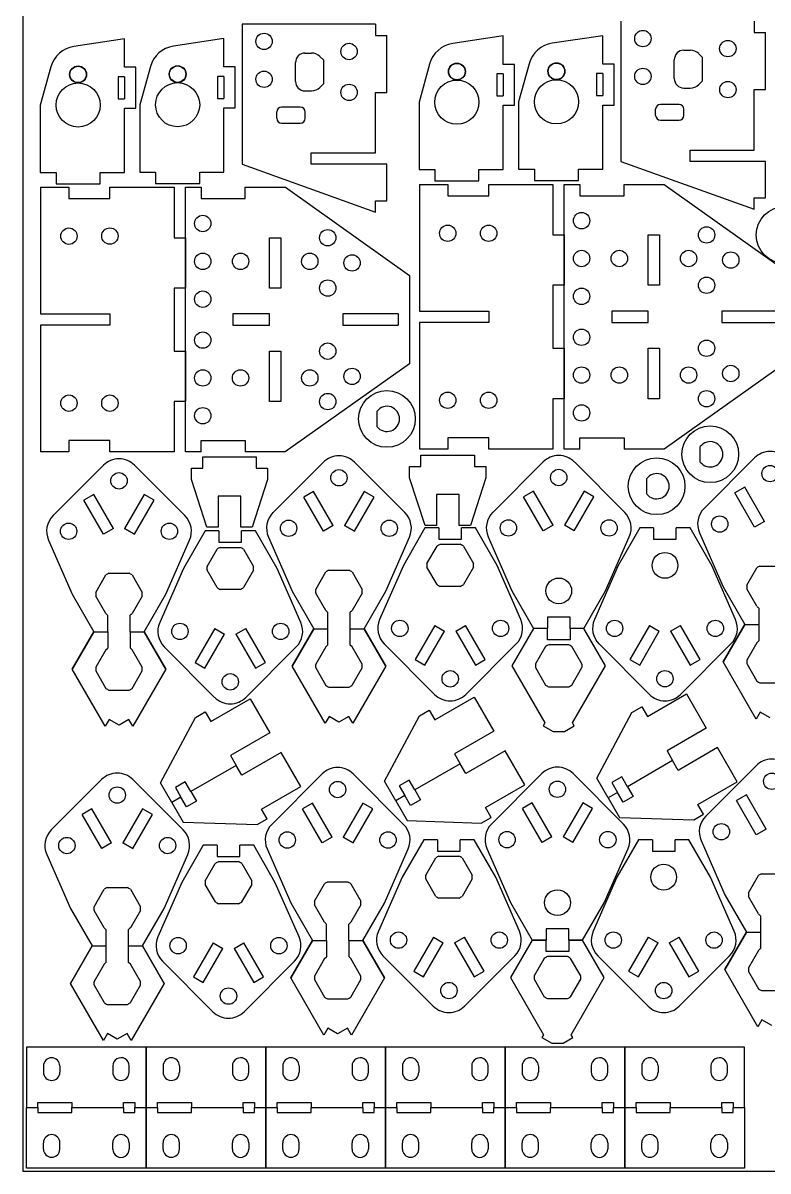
# Model space of a CAD drawing. Extents: x 0 to 9291, y 0 to 595.
# Drawn here: x 0 to 236.7, y 0 to 364.3 of the extents above; entities that cross this region are included whole.
import ezdxf

# ---------------------------------------------------------------- set-up
doc = ezdxf.new("R2010")
doc.units = 0
doc.layers.add('FINAL', color=8, linetype='CONTINUOUS')

msp = doc.modelspace()

# ---------------------------------------------------------------- linework, layer by layer
at = {"layer": 'FINAL', "linetype": 'CONTINUOUS'}
for p, q in [((189.88, 364.9), (189.88, 320.4)), ((232.28, 364.9), (232.28, 361.3)), ((69.58, 363.99), (69.58, 319.49)), ((111.98, 363.99), (69.58, 363.99)), ((111.98, 363.99), (111.98, 360.39)), ((232.28, 361.3), (235.88, 361.3)), ((235.88, 343.2), (235.88, 361.3)), ((32.22, 359.3), (16.19, 356.9)), ((32.22, 350.3), (32.22, 359.3)), ((63.84, 359.39), (47.8, 356.99)), ((63.84, 350.39), (63.84, 359.39)), ((111.98, 360.39), (115.58, 360.39)), ((115.58, 342.3), (115.58, 360.39)), ((152.53, 360.21), (136.5, 357.8)), ((152.53, 351.21), (152.53, 360.21)), ((184.14, 360.3), (168.11, 357.89)), ((184.14, 351.29), (184.14, 360.3)), ((89.58, 354.79), (91.62, 354.79)), ((95.58, 352.49), (94.32, 353.7)), ((209.88, 355.69), (211.93, 355.69)), ((215.88, 353.39), (214.63, 354.6)), ((8.85, 350.39), (5.52, 338.3)), ((35.82, 350.3), (32.22, 350.3)), ((35.82, 337.3), (35.82, 350.3)), ((40.47, 350.48), (37.14, 338.39)), ((67.43, 350.39), (63.84, 350.39)), ((67.43, 337.39), (67.43, 350.39)), ((86.58, 345.79), (86.58, 351.79)), ((86.58, 351.79), (86.58, 351.79)), ((95.58, 345.1), (95.58, 352.49)), ((129.16, 351.3), (125.83, 339.21)), ((156.12, 351.21), (152.53, 351.21)), ((156.12, 338.21), (156.12, 351.21)), ((160.77, 351.38), (157.44, 339.3)), ((187.74, 351.29), (184.14, 351.29)), ((187.74, 338.3), (187.74, 351.29)), ((206.88, 346.7), (206.88, 352.69)), ((206.88, 352.69), (206.88, 352.69)), ((215.88, 346), (215.88, 353.39)), ((30.22, 347.3), (30.22, 340.3)), ((32.22, 347.3), (30.22, 347.3)), ((32.22, 347.3), (32.22, 340.3)), ((63.84, 347.39), (61.84, 347.39)), ((61.84, 347.39), (61.84, 340.39)), ((63.84, 347.39), (63.84, 340.39)), ((150.53, 348.21), (150.53, 341.21)), ((152.53, 348.21), (150.53, 348.21)), ((152.53, 348.21), (152.53, 341.21)), ((184.14, 348.3), (182.14, 348.3)), ((182.14, 348.3), (182.14, 341.3)), ((184.14, 348.3), (184.14, 341.3)), ((89.58, 342.79), (91.62, 342.79)), ((95.58, 345.1), (94.34, 343.89)), ((209.88, 343.7), (211.93, 343.69)), ((215.88, 346), (214.64, 344.8)), ((232.28, 323.99), (232.28, 343.2)), ((232.28, 343.2), (235.88, 343.2)), ((30.22, 340.3), (32.22, 340.3)), ((61.84, 340.39), (63.84, 340.39)), ((111.98, 323.09), (111.98, 342.3)), ((111.98, 342.3), (115.58, 342.3)), ((125.83, 339.21), (125.83, 317.81)), ((150.53, 341.21), (152.53, 341.21)), ((157.44, 339.3), (157.44, 317.9)), ((182.14, 341.3), (184.14, 341.3)), ((5.52, 338.3), (5.52, 316.9)), ((32.22, 337.3), (35.82, 337.3)), ((32.22, 316.9), (32.22, 337.3)), ((37.14, 338.39), (37.14, 316.99)), ((63.84, 316.99), (63.84, 337.39)), ((63.84, 337.39), (67.43, 337.39)), ((80.65, 334.08), (80.65, 336.09)), ((88.1, 337.59), (82.15, 337.59)), ((89.6, 334.08), (89.6, 336.09)), ((152.53, 338.21), (156.12, 338.21)), ((152.53, 317.81), (152.53, 338.21)), ((184.14, 317.9), (184.14, 338.3)), ((184.14, 338.3), (187.74, 338.3)), ((200.95, 334.98), (200.95, 337)), ((208.4, 338.5), (202.45, 338.5)), ((209.9, 334.98), (209.9, 337)), ((82.15, 332.58), (88.1, 332.58)), ((202.45, 333.48), (208.4, 333.48)), ((91.58, 323.09), (111.98, 323.09)), ((91.58, 319.49), (91.58, 323.09)), ((211.88, 323.99), (232.28, 323.99)), ((211.88, 320.4), (211.88, 323.99)), ((37.14, 316.99), (42.13, 316.99)), ((42.13, 316.99), (42.13, 313.39)), ((56.13, 313.39), (56.13, 316.99)), ((56.13, 316.99), (63.84, 316.99)), ((69.58, 319.49), (111.98, 304.29)), ((115.58, 319.49), (91.58, 319.49)), ((115.58, 307.89), (115.58, 319.49)), ((125.83, 317.81), (130.83, 317.81)), ((130.83, 317.81), (130.83, 314.21)), ((144.83, 314.21), (144.83, 317.81)), ((144.83, 317.81), (152.53, 317.81)), ((157.44, 317.9), (162.44, 317.9)), ((162.44, 317.9), (162.44, 314.3)), ((176.44, 314.3), (176.44, 317.9)), ((176.44, 317.9), (184.14, 317.9)), ((189.88, 320.4), (232.28, 305.2)), ((235.88, 320.4), (211.88, 320.4)), ((235.88, 308.8), (235.88, 320.4)), ((5.52, 316.9), (10.52, 316.9)), ((10.52, 316.9), (10.52, 313.3)), ((24.52, 313.3), (24.52, 316.9)), ((24.52, 316.9), (32.22, 316.9)), ((42.13, 313.39), (56.13, 313.39)), ((130.83, 314.21), (144.83, 314.21)), ((162.44, 314.3), (176.44, 314.3)), ((5.61, 312.2), (5.61, 272)), ((5.61, 312.2), (14.61, 312.2)), ((10.52, 313.3), (24.52, 313.3)), ((14.61, 312.2), (14.61, 308.6)), ((27.61, 312.2), (48.01, 312.2)), ((27.61, 308.6), (27.61, 312.2)), ((48.01, 312.2), (48.01, 296.19)), ((51.61, 228.2), (51.61, 312.2)), ((51.61, 312.2), (56.61, 312.2)), ((56.61, 312.2), (56.61, 308.6)), ((70.61, 312.2), (83.35, 312.2)), ((70.61, 308.6), (70.61, 312.2)), ((83.35, 312.2), (122.81, 284.2)), ((125.92, 313.1), (125.92, 272.9)), ((125.92, 313.1), (134.92, 313.1)), ((134.92, 313.1), (134.92, 309.5)), ((147.92, 313.1), (168.32, 313.1)), ((147.92, 309.5), (147.92, 313.1)), ((168.32, 313.1), (168.32, 297.09)), ((171.92, 229.1), (171.92, 313.1)), ((171.92, 313.1), (176.92, 313.1)), ((176.92, 313.1), (176.92, 309.5)), ((190.92, 313.1), (203.66, 313.1)), ((190.92, 309.5), (190.92, 313.1)), ((203.66, 313.1), (243.12, 285.1)), ((14.61, 308.6), (27.61, 308.6)), ((56.61, 308.6), (70.61, 308.6)), ((111.98, 304.29), (111.98, 307.89)), ((111.98, 307.89), (115.58, 307.89)), ((134.92, 309.5), (147.92, 309.5)), ((176.92, 309.5), (190.92, 309.5)), ((232.28, 305.2), (232.28, 308.8)), ((232.28, 308.8), (235.88, 308.8)), ((48.01, 296.19), (51.61, 296.19)), ((51.61, 296.19), (51.61, 280.2)), ((78.31, 280.2), (78.31, 296.19)), ((78.31, 296.19), (81.91, 296.19)), ((81.91, 296.19), (81.91, 280.2)), ((168.32, 297.09), (171.92, 297.09)), ((171.92, 297.09), (171.92, 281.1)), ((198.62, 281.1), (198.62, 297.09)), ((198.62, 297.09), (202.21, 297.09)), ((202.21, 297.09), (202.21, 281.1)), ((122.81, 284.2), (122.81, 256.2)), ((168.32, 281.1), (168.32, 271.1)), ((171.92, 281.1), (168.32, 281.1)), ((202.21, 281.1), (198.62, 281.1)), ((48.01, 280.2), (48.01, 270.2)), ((51.61, 280.2), (48.01, 280.2)), ((81.91, 280.2), (78.31, 280.2)), ((5.61, 272), (27.61, 272)), ((27.61, 272), (27.61, 268.4)), ((48.01, 270.2), (48.01, 260.19)), ((78.31, 272), (66.71, 272)), ((66.71, 272), (66.71, 268.4)), ((78.31, 268.4), (78.31, 272)), ((119.21, 272), (101.62, 272)), ((101.62, 272), (101.62, 268.4)), ((119.21, 272), (119.21, 268.4)), ((125.92, 272.9), (147.92, 272.9)), ((147.92, 272.9), (147.92, 269.3)), ((168.32, 271.1), (168.32, 261.1)), ((198.62, 272.9), (187.02, 272.9)), ((187.02, 272.9), (187.02, 269.3)), ((198.62, 269.3), (198.62, 272.9)), ((239.52, 272.9), (221.92, 272.9)), ((221.92, 272.9), (221.92, 269.3)), ((27.61, 268.4), (5.61, 268.4)), ((5.61, 268.4), (5.61, 228.2)), ((66.71, 268.4), (78.31, 268.4)), ((101.62, 268.4), (119.21, 268.4)), ((147.92, 269.3), (125.92, 269.3)), ((125.92, 269.3), (125.92, 229.1)), ((187.02, 269.3), (198.62, 269.3)), ((221.92, 269.3), (239.52, 269.3)), ((48.01, 260.19), (51.61, 260.19)), ((51.61, 260.19), (51.61, 244.2)), ((78.31, 260.19), (81.91, 260.19)), ((78.31, 244.2), (78.31, 260.19)), ((81.91, 260.19), (81.91, 244.2)), ((168.32, 261.1), (171.92, 261.1)), ((171.92, 261.1), (171.92, 245.1)), ((198.62, 261.1), (202.21, 261.1)), ((198.62, 245.1), (198.62, 261.1)), ((202.21, 261.1), (202.21, 245.1)), ((122.81, 256.2), (83.31, 228.2)), ((243.12, 257.1), (203.62, 229.1)), ((48.01, 244.2), (48.01, 228.2)), ((51.61, 244.2), (48.01, 244.2)), ((81.91, 244.2), (78.31, 244.2)), ((168.32, 245.1), (168.32, 229.1)), ((171.92, 245.1), (168.32, 245.1)), ((202.21, 245.1), (198.62, 245.1)), ((112.46, 236.22), (112.46, 241.15)), ((27.61, 231.8), (14.61, 231.8)), ((14.61, 231.8), (14.61, 228.2)), ((27.61, 228.2), (27.61, 231.8)), ((56.61, 231.8), (70.61, 231.8)), ((56.61, 228.2), (56.61, 231.8)), ((70.61, 231.8), (70.61, 228.2)), ((147.92, 232.7), (134.92, 232.7)), ((134.92, 232.7), (134.92, 229.1)), ((147.92, 229.1), (147.92, 232.7)), ((176.92, 232.7), (190.92, 232.7)), ((176.92, 229.1), (176.92, 232.7)), ((190.92, 232.7), (190.92, 229.1)), ((215.14, 225), (215.14, 229.94)), ((14.61, 228.2), (5.61, 228.2)), ((48.01, 228.2), (27.61, 228.2)), ((56.61, 228.2), (51.61, 228.2)), ((57.1, 226.68), (74.1, 226.68)), ((57.1, 223.08), (57.1, 226.68)), ((83.31, 228.2), (70.61, 228.2)), ((74.1, 226.68), (74.1, 223.08)), ((134.92, 229.1), (125.92, 229.1)), ((126.42, 227.2), (143.41, 227.2)), ((126.42, 223.6), (126.42, 227.2)), ((143.41, 227.2), (143.41, 223.6)), ((168.32, 229.1), (147.92, 229.1)), ((176.92, 229.1), (171.92, 229.1)), ((203.62, 229.1), (190.92, 229.1)), ((232.33, 226.29), (216.34, 210.28)), ((25.56, 223.99), (9.56, 207.99)), ((51.46, 207.99), (35.46, 223.99)), ((53.51, 221.68), (53.51, 223.08)), ((53.51, 223.08), (57.1, 223.08)), ((74.1, 223.08), (77.69, 223.08)), ((77.69, 223.08), (77.69, 219.48)), ((95.41, 224.95), (79.42, 208.95)), ((121.31, 208.95), (105.32, 224.95)), ((122.82, 222.2), (122.82, 223.6)), ((122.82, 223.6), (126.42, 223.6)), ((143.41, 223.6), (147.01, 223.6)), ((147.01, 223.6), (147.01, 220)), ((165.22, 225.05), (149.22, 209.04)), ((191.12, 209.04), (175.13, 225.05)), ((53.51, 219.48), (53.51, 221.68)), ((58.4, 204.31), (53.51, 219.48)), ((77.69, 219.48), (72.8, 204.31)), ((122.82, 220), (122.82, 222.2)), ((127.71, 204.84), (122.82, 220)), ((147.01, 220), (142.11, 204.84)), ((198.12, 214.86), (198.12, 219.79)), ((92.33, 215.66), (89.21, 213.86)), ((98.58, 204.85), (92.33, 215.66)), ((108.4, 215.66), (102.16, 204.85)), ((111.52, 213.86), (108.4, 215.66)), ((162.14, 215.75), (159.02, 213.95)), ((168.38, 204.94), (162.14, 215.75)), ((178.21, 215.76), (171.96, 204.94)), ((181.32, 213.96), (178.21, 215.76)), ((229.25, 216.99), (226.13, 215.19)), ((232.38, 204.38), (226.13, 215.19)), ((235.5, 206.18), (229.25, 216.99)), ((22.48, 214.7), (19.36, 212.9)), ((25.6, 202.09), (19.36, 212.9)), ((28.72, 203.89), (22.48, 214.7)), ((38.54, 214.7), (32.3, 203.89)), ((35.42, 202.09), (41.66, 212.9)), ((41.66, 212.9), (38.54, 214.7)), ((62, 214.18), (62, 204.31)), ((69.2, 214.18), (62, 214.18)), ((69.2, 204.31), (69.2, 214.18)), ((95.46, 203.05), (89.21, 213.86)), ((105.27, 203.05), (111.52, 213.86)), ((131.31, 214.7), (131.31, 204.84)), ((138.51, 214.7), (131.31, 214.7)), ((138.51, 204.84), (138.51, 214.7)), ((165.27, 203.14), (159.02, 213.95)), ((175.08, 203.14), (181.32, 213.96)), ((62, 204.31), (58.4, 204.31)), ((72.8, 204.31), (69.2, 204.31)), ((98.58, 204.85), (95.46, 203.05)), ((105.27, 203.05), (102.16, 204.85)), ((102.16, 204.85), (105.27, 203.05)), ((127.69, 204.09), (120.84, 192.22)), ((132.11, 204.09), (127.69, 204.09)), ((131.31, 204.84), (127.71, 204.84)), ((132.11, 204.09), (132.11, 200.49)), ((142.11, 204.84), (138.51, 204.84)), ((143.71, 204.09), (139.31, 204.09)), ((139.31, 200.49), (139.31, 204.09)), ((150.57, 192.2), (143.71, 204.09)), ((168.38, 204.94), (165.27, 203.14)), ((175.08, 203.14), (171.96, 204.94)), ((195.9, 204.09), (189.05, 192.22)), ((200.32, 204.09), (195.9, 204.09)), ((200.32, 204.09), (200.32, 200.49)), ((207.52, 200.49), (207.52, 204.09)), ((211.92, 204.09), (207.52, 204.09)), ((218.78, 192.2), (211.92, 204.09)), ((235.5, 206.18), (232.38, 204.38)), ((28.72, 203.89), (25.6, 202.09)), ((35.42, 202.09), (32.3, 203.89)), ((32.3, 203.89), (35.42, 202.09)), ((57.84, 203.13), (50.98, 191.26)), ((62.26, 203.13), (57.84, 203.13)), ((62.26, 203.13), (62.26, 199.53)), ((69.45, 199.53), (69.45, 203.13)), ((73.86, 203.13), (69.45, 203.13)), ((80.71, 191.24), (73.86, 203.13)), ((77.96, 201.18), (85.5, 184.02)), ((115.23, 184), (122.77, 201.18)), ((132.11, 200.49), (139.31, 200.49)), ((147.77, 201.28), (155.31, 184.11)), ((185.04, 184.1), (192.58, 201.28)), ((200.32, 200.49), (207.52, 200.49)), ((214.88, 202.52), (222.42, 185.35)), ((8.1, 200.23), (15.64, 183.06)), ((45.37, 183.04), (52.92, 200.23)), ((58.47, 191.83), (61.66, 197.35)), ((62.26, 199.53), (69.45, 199.53)), ((62.67, 197.93), (69.03, 197.93)), ((70.04, 197.35), (73.22, 191.83)), ((128.32, 192.79), (131.52, 198.31)), ((132.52, 198.89), (138.88, 198.89)), ((139.9, 198.3), (143.08, 192.79)), ((27.3, 189.72), (33.72, 189.72)), ((50.98, 191.26), (43.44, 174.07)), ((61.67, 185.14), (58.47, 190.69)), ((73.23, 190.69), (70.03, 185.14)), ((88.25, 174.07), (80.71, 191.24)), ((92.99, 184.57), (96.19, 190.11)), ((97.16, 190.67), (103.57, 190.67)), ((104.54, 190.12), (107.74, 184.57)), ((120.84, 192.22), (113.29, 175.03)), ((131.53, 186.1), (128.32, 191.65)), ((143.08, 191.64), (139.88, 186.1)), ((158.11, 175.03), (150.57, 192.2)), ((189.05, 192.22), (181.5, 175.03)), ((226.32, 175.03), (218.78, 192.2)), ((229.91, 185.91), (233.11, 191.45)), ((234.08, 192.01), (240.49, 192.01)), ((23.13, 183.61), (26.33, 189.16)), ((34.68, 189.16), (37.89, 183.61)), ((15.64, 183.06), (22.5, 171.17)), ((26.31, 176.95), (23.13, 182.47)), ((37.89, 182.47), (34.69, 176.94)), ((38.52, 171.17), (45.37, 183.04)), ((69.06, 184.58), (62.64, 184.58)), ((85.5, 184.02), (92.35, 172.12)), ((96.17, 177.91), (92.99, 183.43)), ((107.74, 183.43), (104.55, 177.9)), ((108.37, 172.12), (115.23, 184)), ((138.91, 185.54), (132.49, 185.54)), ((155.31, 184.11), (162.16, 172.22)), ((178.18, 172.22), (185.04, 184.1)), ((222.42, 185.35), (229.27, 173.46)), ((233.09, 179.25), (229.91, 184.76)), ((233.68, 178.66), (233.68, 173.46)), ((26.9, 176.37), (26.9, 171.17)), ((34.1, 171.17), (34.1, 176.37)), ((96.76, 177.32), (96.76, 172.12)), ((103.95, 172.12), (103.95, 177.32)), ((173.76, 175.82), (166.57, 175.82)), ((166.57, 175.82), (166.57, 172.23)), ((173.76, 172.22), (173.76, 175.82)), ((60.94, 172.21), (54.7, 161.4)), ((60.94, 172.21), (64.06, 170.41)), ((67.64, 170.41), (70.75, 172.21)), ((77, 161.4), (70.75, 172.21)), ((92.35, 172.12), (85.5, 160.25)), ((85.5, 160.25), (92.35, 172.12)), ((92.35, 172.12), (96.77, 172.12)), ((92.35, 172.12), (96.76, 172.12)), ((96.77, 172.12), (96.77, 166.92)), ((103.95, 172.12), (108.37, 172.12)), ((103.97, 172.12), (108.37, 172.12)), ((103.97, 166.92), (103.97, 172.12)), ((115.23, 160.23), (108.37, 172.12)), ((108.37, 172.12), (115.23, 160.23)), ((130.79, 173.17), (124.55, 162.36)), ((127.67, 160.56), (133.91, 171.37)), ((130.79, 173.17), (133.91, 171.37)), ((137.49, 171.37), (140.61, 173.17)), ((137.49, 171.37), (143.73, 160.56)), ((146.85, 162.36), (140.61, 173.17)), ((162.16, 172.22), (155.31, 160.35)), ((162.16, 172.22), (155.31, 160.35)), ((162.16, 172.22), (166.57, 172.23)), ((166.58, 172.22), (162.16, 172.22)), ((166.58, 168.62), (166.58, 172.22)), ((173.76, 172.23), (178.18, 172.22)), ((178.18, 172.22), (173.78, 172.22)), ((173.78, 172.22), (173.78, 168.62)), ((185.04, 160.33), (178.18, 172.22)), ((185.03, 160.34), (178.18, 172.22)), ((199, 173.17), (192.76, 162.36)), ((195.88, 160.56), (202.12, 171.37)), ((199, 173.17), (202.12, 171.37)), ((205.7, 171.37), (208.82, 173.17)), ((205.7, 171.37), (211.94, 160.56)), ((215.06, 162.36), (208.82, 173.17)), ((222.42, 161.59), (229.27, 173.46)), ((229.27, 173.46), (222.42, 161.59)), ((229.27, 173.46), (233.68, 173.46)), ((229.27, 173.46), (233.69, 173.46)), ((233.69, 173.46), (233.69, 168.26)), ((22.5, 171.17), (15.64, 159.29)), ((15.64, 159.29), (22.5, 171.17)), ((22.5, 171.17), (26.92, 171.17)), ((22.5, 171.17), (26.9, 171.17)), ((26.92, 171.17), (26.92, 165.97)), ((34.1, 171.17), (38.52, 171.17)), ((34.11, 165.97), (34.11, 171.17)), ((34.11, 171.17), (38.52, 171.17)), ((45.37, 159.27), (38.52, 171.17)), ((38.52, 171.17), (45.37, 159.27)), ((57.81, 159.6), (64.06, 170.41)), ((67.64, 170.41), (73.88, 159.6)), ((173.78, 168.62), (166.58, 168.62)), ((233.09, 167.68), (229.91, 162.16)), ((233.09, 167.68), (233.69, 168.26)), ((26.32, 165.38), (23.13, 159.86)), ((26.32, 165.38), (26.92, 165.97)), ((34.7, 165.38), (34.11, 165.97)), ((37.88, 159.87), (34.7, 165.38)), ((44.9, 166.31), (60.89, 150.31)), ((70.8, 150.31), (86.8, 166.31)), ((96.17, 166.34), (92.98, 160.82)), ((96.17, 166.34), (96.77, 166.92)), ((104.55, 166.34), (103.97, 166.92)), ((107.74, 160.82), (104.55, 166.34)), ((114.75, 167.27), (130.75, 151.26)), ((140.65, 151.26), (156.65, 167.27)), ((165.98, 166.44), (162.79, 160.92)), ((173.35, 167.02), (166.99, 167.02)), ((177.55, 160.92), (174.36, 166.44)), ((182.96, 167.27), (198.96, 151.27)), ((208.86, 151.27), (224.86, 167.27)), ((54.7, 161.4), (57.81, 159.6)), ((73.88, 159.6), (77, 161.4)), ((124.55, 162.36), (127.67, 160.56)), ((143.73, 160.56), (146.85, 162.36)), ((155.31, 160.35), (165.78, 142.21)), ((174.56, 142.2), (185.03, 160.34)), ((192.76, 162.36), (195.88, 160.56)), ((211.94, 160.56), (215.06, 162.36)), ((232.9, 143.44), (222.42, 161.59)), ((229.9, 161.02), (233.11, 155.47)), ((26.12, 141.15), (15.64, 159.29)), ((23.13, 158.72), (26.33, 153.17)), ((34.69, 153.18), (37.89, 158.72)), ((45.37, 159.27), (34.9, 141.14)), ((95.97, 142.11), (85.5, 160.25)), ((92.98, 159.68), (96.19, 154.13)), ((104.54, 154.14), (107.74, 159.68)), ((115.23, 160.23), (104.75, 142.1)), ((162.79, 159.78), (166, 154.23)), ((174.35, 154.23), (177.55, 159.77)), ((97.15, 153.57), (103.57, 153.57)), ((166.96, 153.67), (173.38, 153.67)), ((234.07, 154.91), (240.49, 154.91)), ((27.3, 152.62), (33.72, 152.62)), ((59.67, 142.68), (72.14, 149.88)), ((59.67, 142.68), (72.14, 149.88)), ((72.14, 149.88), (78.38, 139.06)), ((72.14, 149.88), (78.38, 139.06)), ((130.81, 143.17), (143.28, 150.37)), ((143.28, 150.37), (149.52, 139.56)), ((198.32, 144.2), (210.79, 151.4)), ((210.79, 151.4), (217.03, 140.59)), ((54.77, 143.96), (57.89, 145.76)), ((57.89, 145.76), (59.67, 142.68)), ((57.89, 145.76), (59.67, 142.68)), ((57.89, 145.76), (57.89, 145.76)), ((125.91, 144.45), (129.03, 146.25)), ((129.03, 146.25), (130.81, 143.17)), ((129.03, 146.25), (130.81, 143.17)), ((129.03, 146.25), (129.03, 146.25)), ((193.42, 145.49), (196.54, 147.29)), ((196.54, 147.29), (198.32, 144.2)), ((196.54, 147.29), (198.32, 144.2)), ((196.54, 147.29), (196.54, 147.29)), ((27.39, 143.34), (26.12, 141.15)), ((30.51, 141.55), (27.39, 143.34)), ((33.63, 143.34), (30.51, 141.55)), ((34.9, 141.14), (33.63, 143.34)), ((43.67, 123.19), (54.77, 143.96)), ((97.24, 144.3), (95.97, 142.11)), ((100.36, 142.5), (97.24, 144.3)), ((103.48, 144.3), (100.36, 142.5)), ((104.75, 142.1), (103.48, 144.3)), ((114.81, 123.68), (125.91, 144.45)), ((165.78, 142.21), (165.25, 141.28)), ((175.09, 141.28), (174.56, 142.2)), ((182.31, 124.72), (193.42, 145.49)), ((234.16, 145.64), (232.9, 143.44)), ((237.28, 143.84), (234.16, 145.64)), ((78.38, 139.06), (65.91, 131.87)), ((149.52, 139.56), (137.05, 132.36)), ((165.25, 141.28), (168.37, 139.48)), ((168.37, 139.48), (171.97, 139.48)), ((171.97, 139.48), (175.09, 141.28)), ((217.03, 140.59), (204.56, 133.39)), ((65.91, 131.87), (67.71, 128.75)), ((81.97, 132.84), (69.5, 125.64)), ((88.21, 122.03), (81.97, 132.84)), ((88.21, 122.03), (81.97, 132.84)), ((137.05, 132.36), (138.85, 129.25)), ((153.12, 133.33), (140.65, 126.13)), ((159.36, 122.52), (153.12, 133.33)), ((204.56, 133.39), (206.35, 130.28)), ((220.62, 134.36), (208.15, 127.16)), ((226.86, 123.55), (220.62, 134.36)), ((67.71, 128.75), (53.31, 120.45)), ((67.71, 128.75), (53.31, 120.45)), ((69.5, 125.64), (67.71, 128.75)), ((138.85, 129.25), (124.46, 120.94)), ((140.64, 126.13), (138.85, 129.25)), ((206.35, 130.28), (191.96, 121.97)), ((208.15, 127.16), (206.35, 130.28)), ((232.86, 128.64), (216.86, 112.63)), ((25, 124.25), (9, 108.25)), ((50.9, 108.25), (34.9, 124.25)), ((95, 126.02), (79, 110.01)), ((120.9, 110.01), (104.91, 126.02)), ((122.66, 124.05), (119.54, 122.25)), ((124.46, 120.94), (122.66, 124.05)), ((164.81, 126.11), (148.81, 110.11)), ((190.71, 110.11), (174.72, 126.11)), ((185.91, 118.48), (182.31, 124.72)), ((190.16, 125.08), (187.05, 123.28)), ((191.96, 121.97), (190.16, 125.08)), ((47.27, 116.96), (43.67, 123.19)), ((51.52, 123.56), (48.4, 121.76)), ((48.4, 121.76), (50.19, 118.65)), ((53.31, 120.45), (51.52, 123.56)), ((53.31, 120.45), (55.11, 117.34)), ((75.74, 114.83), (88.21, 122.03)), ((75.74, 114.83), (88.21, 122.03)), ((118.41, 117.45), (114.81, 123.68)), ((119.54, 122.25), (121.34, 119.14)), ((124.46, 120.94), (126.25, 117.83)), ((146.89, 115.32), (159.36, 122.52)), ((187.05, 123.28), (188.84, 120.17)), ((191.96, 121.97), (193.76, 118.86)), ((214.39, 116.35), (226.86, 123.55)), ((50.19, 118.65), (47.27, 116.96)), ((50.19, 118.65), (47.27, 116.96)), ((47.27, 116.96), (50.86, 110.72)), ((51.99, 115.54), (50.19, 118.65)), ((55.11, 117.34), (51.99, 115.54)), ((91.92, 116.72), (88.8, 114.92)), ((98.16, 105.91), (91.92, 116.72)), ((107.99, 116.72), (101.74, 105.91)), ((111.1, 114.92), (107.99, 116.72)), ((121.34, 119.14), (118.41, 117.45)), ((118.41, 117.45), (122.01, 111.21)), ((123.13, 116.03), (121.34, 119.14)), ((126.25, 117.83), (123.13, 116.03)), ((161.73, 116.82), (158.61, 115.02)), ((167.97, 106.01), (161.73, 116.82)), ((177.8, 116.82), (171.55, 106.01)), ((180.91, 115.02), (177.8, 116.82)), ((188.84, 120.17), (185.91, 118.48)), ((185.91, 118.48), (189.51, 112.24)), ((190.64, 117.06), (188.84, 120.17)), ((193.76, 118.86), (190.64, 117.06)), ((229.78, 119.34), (226.66, 117.54)), ((232.9, 106.73), (226.66, 117.54)), ((236.02, 108.53), (229.78, 119.34)), ((21.92, 114.96), (18.8, 113.16)), ((25.04, 102.35), (18.8, 113.16)), ((28.16, 104.15), (21.92, 114.96)), ((37.98, 114.96), (31.74, 104.15)), ((34.86, 102.35), (41.1, 113.16)), ((41.1, 113.16), (37.98, 114.96)), ((77.52, 111.75), (75.74, 114.83)), ((77.52, 111.75), (75.74, 114.83)), ((95.05, 104.11), (88.8, 114.92)), ((104.86, 104.11), (111.1, 114.92)), ((148.66, 112.24), (146.89, 115.32)), ((148.66, 112.24), (146.89, 115.32)), ((164.86, 104.21), (158.61, 115.02)), ((174.67, 104.21), (180.91, 115.02)), ((213.05, 111.47), (216.17, 113.27)), ((216.17, 113.27), (214.39, 116.35)), ((216.17, 113.27), (214.39, 116.35)), ((216.17, 113.27), (216.17, 113.27)), ((50.86, 110.72), (74.4, 109.95)), ((74.4, 109.95), (77.52, 111.75)), ((77.52, 111.75), (77.52, 111.75)), ((122.01, 111.21), (145.55, 110.44)), ((145.55, 110.44), (148.66, 112.24)), ((148.66, 112.24), (148.66, 112.24)), ((189.51, 112.24), (213.05, 111.47)), ((98.16, 105.91), (95.05, 104.11)), ((101.74, 105.91), (104.86, 104.11)), ((104.86, 104.11), (101.74, 105.91)), ((167.97, 106.01), (164.86, 104.21)), ((174.67, 104.21), (171.55, 106.01)), ((236.02, 108.53), (232.9, 106.73)), ((28.16, 104.15), (25.04, 102.35)), ((34.86, 102.35), (31.74, 104.15)), ((31.74, 104.15), (34.86, 102.35)), ((57.28, 103.39), (50.42, 91.52)), ((61.7, 103.39), (57.28, 103.39)), ((61.7, 103.39), (61.7, 99.79)), ((68.89, 99.79), (68.89, 103.39)), ((73.3, 103.39), (68.89, 103.39)), ((80.15, 91.5), (73.3, 103.39)), ((77.55, 102.25), (85.09, 85.08)), ((114.82, 85.06), (122.36, 102.25)), ((127.28, 105.16), (120.43, 93.28)), ((131.7, 105.16), (127.28, 105.16)), ((131.7, 105.16), (131.7, 101.56)), ((143.3, 105.16), (138.9, 105.16)), ((138.9, 101.56), (138.9, 105.16)), ((150.16, 93.26), (143.3, 105.16)), ((147.36, 102.35), (154.9, 85.18)), ((184.63, 85.16), (192.17, 102.35)), ((195.49, 105.16), (188.63, 93.28)), ((199.91, 105.16), (195.49, 105.16)), ((199.91, 105.15), (199.91, 101.55)), ((211.51, 105.16), (207.11, 105.16)), ((207.11, 101.55), (207.11, 105.15)), ((218.37, 93.27), (211.51, 105.16)), ((215.4, 104.87), (222.94, 87.7)), ((7.54, 100.49), (15.08, 83.32)), ((44.81, 83.3), (52.36, 100.49)), ((61.7, 99.79), (68.89, 99.79)), ((127.91, 93.85), (131.11, 99.38)), ((131.7, 101.56), (138.9, 101.56)), ((132.11, 99.96), (138.47, 99.96)), ((139.49, 99.37), (142.67, 93.85)), ((199.91, 101.55), (207.11, 101.55)), ((57.91, 92.09), (61.1, 97.61)), ((62.11, 98.19), (68.47, 98.19)), ((69.48, 97.61), (72.66, 92.09)), ((50.42, 91.52), (42.88, 74.33)), ((87.69, 74.33), (80.15, 91.5)), ((92.58, 85.64), (95.77, 91.18)), ((96.75, 91.74), (103.16, 91.74)), ((104.13, 91.18), (107.33, 85.63)), ((120.43, 93.28), (112.88, 76.1)), ((131.12, 87.16), (127.91, 92.71)), ((142.67, 92.71), (139.47, 87.17)), ((157.7, 76.1), (150.16, 93.26)), ((188.63, 93.28), (181.09, 76.1)), ((225.91, 76.1), (218.37, 93.27)), ((230.43, 88.26), (233.63, 93.8)), ((234.6, 94.36), (241.02, 94.36)), ((22.57, 83.87), (25.77, 89.42)), ((26.74, 89.98), (33.16, 89.98)), ((34.12, 89.42), (37.33, 83.87)), ((61.11, 85.4), (57.91, 90.95)), ((72.66, 90.95), (69.46, 85.4)), ((222.94, 87.7), (229.8, 75.81)), ((68.49, 84.84), (62.08, 84.84)), ((85.09, 85.08), (91.94, 73.19)), ((95.76, 78.98), (92.58, 84.49)), ((107.33, 84.49), (104.14, 78.97)), ((107.96, 73.19), (114.82, 85.06)), ((138.5, 86.61), (132.08, 86.61)), ((154.9, 85.18), (161.75, 73.29)), ((177.77, 73.29), (184.63, 85.16)), ((233.61, 81.6), (230.43, 87.11)), ((15.08, 83.32), (21.94, 71.43)), ((25.75, 77.21), (22.57, 82.73)), ((37.33, 82.73), (34.13, 77.2)), ((37.96, 71.43), (44.81, 83.3)), ((234.2, 81.01), (234.2, 75.81)), ((26.34, 76.63), (26.34, 71.43)), ((33.54, 71.43), (33.54, 76.63)), ((96.35, 78.39), (96.35, 73.19)), ((103.54, 73.19), (103.54, 78.39)), ((173.35, 76.89), (166.16, 76.89)), ((166.16, 76.89), (166.16, 73.29)), ((173.35, 73.29), (173.35, 76.89)), ((85.09, 61.31), (91.94, 73.19)), ((91.94, 73.19), (85.09, 61.31)), ((91.94, 73.19), (96.35, 73.19)), ((91.94, 73.19), (96.36, 73.19)), ((96.36, 73.19), (96.36, 67.99)), ((103.54, 73.19), (107.96, 73.19)), ((103.56, 73.19), (107.96, 73.19)), ((103.56, 67.99), (103.56, 73.19)), ((107.96, 73.19), (114.82, 61.3)), ((114.82, 61.3), (107.96, 73.19)), ((130.38, 74.23), (124.14, 63.42)), ((130.38, 74.23), (133.5, 72.43)), ((137.08, 72.43), (140.2, 74.23)), ((146.44, 63.42), (140.2, 74.23)), ((161.75, 73.29), (154.9, 61.41)), ((161.75, 73.29), (154.9, 61.41)), ((161.75, 73.29), (166.16, 73.29)), ((166.17, 73.29), (161.75, 73.29)), ((166.17, 69.69), (166.17, 73.29)), ((173.35, 73.29), (177.77, 73.29)), ((177.77, 73.29), (173.37, 73.29)), ((173.37, 73.29), (173.37, 69.69)), ((184.62, 61.4), (177.77, 73.29)), ((184.63, 61.39), (177.77, 73.29)), ((198.59, 74.24), (192.35, 63.42)), ((198.59, 74.24), (201.71, 72.44)), ((205.29, 72.44), (208.41, 74.24)), ((214.65, 63.43), (208.41, 74.24)), ((222.94, 63.93), (229.8, 75.81)), ((229.8, 75.81), (222.94, 63.93)), ((229.8, 75.81), (234.2, 75.81)), ((229.8, 75.81), (234.22, 75.81)), ((234.22, 75.81), (234.22, 70.61)), ((21.94, 71.43), (15.08, 59.55)), ((15.08, 59.55), (21.94, 71.43)), ((21.94, 71.43), (26.36, 71.43)), ((21.94, 71.43), (26.34, 71.43)), ((26.36, 71.43), (26.36, 66.23)), ((33.54, 71.43), (37.96, 71.43)), ((33.55, 66.23), (33.55, 71.43)), ((33.55, 71.43), (37.96, 71.43)), ((44.81, 59.53), (37.96, 71.43)), ((37.96, 71.43), (44.81, 59.53)), ((60.38, 72.47), (54.13, 61.66)), ((57.25, 59.86), (63.49, 70.67)), ((60.38, 72.47), (63.49, 70.67)), ((67.07, 70.67), (70.19, 72.47)), ((67.07, 70.67), (73.32, 59.86)), ((76.44, 61.66), (70.19, 72.47)), ((127.26, 61.62), (133.5, 72.43)), ((137.08, 72.43), (143.32, 61.62)), ((173.37, 69.69), (166.17, 69.69)), ((195.47, 61.62), (201.71, 72.44)), ((205.29, 72.44), (211.53, 61.63)), ((233.62, 70.03), (230.43, 64.5)), ((233.62, 70.03), (234.22, 70.61)), ((25.76, 65.65), (22.57, 60.12)), ((25.76, 65.65), (26.36, 66.23)), ((34.14, 65.64), (33.55, 66.23)), ((37.32, 60.13), (34.14, 65.64)), ((44.34, 66.57), (60.33, 50.57)), ((70.24, 50.57), (86.23, 66.57)), ((95.76, 67.41), (92.57, 61.88)), ((95.76, 67.41), (96.36, 67.99)), ((104.14, 67.41), (103.56, 67.99)), ((107.33, 61.89), (104.14, 67.41)), ((114.34, 68.33), (130.34, 52.33)), ((140.24, 52.33), (156.24, 68.33)), ((165.57, 67.5), (162.38, 61.98)), ((172.94, 68.09), (166.58, 68.09)), ((177.14, 61.99), (173.95, 67.5)), ((182.55, 68.34), (198.55, 52.33)), ((208.45, 52.33), (224.45, 68.34)), ((124.14, 63.42), (127.26, 61.62)), ((143.32, 61.62), (146.44, 63.42)), ((192.35, 63.42), (195.47, 61.62)), ((211.53, 61.63), (214.65, 63.43)), ((233.42, 45.79), (222.94, 63.93)), ((230.43, 63.37), (233.63, 57.82)), ((25.56, 41.41), (15.08, 59.55)), ((22.57, 58.98), (25.77, 53.44)), ((34.12, 53.44), (37.32, 58.98)), ((44.81, 59.53), (34.34, 41.4)), ((54.13, 61.66), (57.25, 59.86)), ((73.32, 59.86), (76.44, 61.66)), ((95.56, 43.17), (85.09, 61.31)), ((92.57, 60.75), (95.78, 55.2)), ((104.13, 55.2), (107.33, 60.74)), ((114.82, 61.3), (104.34, 43.17)), ((154.9, 61.41), (165.37, 43.27)), ((162.38, 60.84), (165.59, 55.29)), ((173.94, 55.3), (177.14, 60.84)), ((174.15, 43.26), (184.62, 61.4)), ((166.55, 54.74), (172.97, 54.74)), ((234.6, 57.26), (241.02, 57.26)), ((26.74, 52.88), (33.15, 52.88)), ((96.74, 54.64), (103.16, 54.64)), ((234.69, 47.99), (233.42, 45.79)), ((237.81, 46.19), (234.69, 47.99)), ((96.83, 45.37), (95.56, 43.17)), ((99.95, 43.57), (96.83, 45.37)), ((103.07, 45.37), (99.95, 43.57)), ((104.34, 43.17), (103.07, 45.37)), ((26.83, 43.6), (25.56, 41.41)), ((29.95, 41.81), (26.83, 43.6)), ((33.06, 43.61), (29.95, 41.81)), ((34.34, 41.4), (33.06, 43.61)), ((165.37, 43.27), (164.84, 42.35)), ((164.84, 42.35), (167.96, 40.55)), ((167.96, 40.55), (171.56, 40.55)), ((171.56, 40.55), (174.68, 42.35)), ((174.68, 42.35), (174.15, 43.26))]:
    msp.add_line(p, q, dxfattribs=at)
at = {"layer": 'FINAL'}
for p, q in [((39.12, 39.35), (1.12, 39.35)), ((1.12, 39.35), (1.12, 20.15)), ((39.12, 20.15), (39.12, 39.35)), ((77.12, 39.35), (39.12, 39.35)), ((39.12, 39.35), (39.12, 20.15)), ((77.12, 20.15), (77.12, 39.35)), ((115.12, 39.35), (77.12, 39.35)), ((77.12, 39.35), (77.12, 20.15)), ((115.12, 20.15), (115.12, 39.35)), ((153.12, 39.35), (115.12, 39.35)), ((115.12, 39.35), (115.12, 20.15)), ((153.12, 20.15), (153.12, 39.35)), ((191.12, 39.35), (153.12, 39.35)), ((153.12, 39.35), (153.12, 20.15)), ((191.12, 20.15), (191.12, 39.35)), ((229.12, 39.35), (191.12, 39.35)), ((191.12, 39.35), (191.12, 20.15)), ((229.12, 20.15), (229.12, 39.35)), ((6.52, 33.33), (6.52, 31.35)), ((11.72, 33.33), (11.72, 31.35)), ((28.52, 33.36), (28.52, 31.35)), ((33.72, 31.35), (33.72, 33.36)), ((44.52, 33.33), (44.52, 31.35)), ((49.72, 33.33), (49.72, 31.35)), ((66.52, 33.36), (66.52, 31.35)), ((71.72, 31.35), (71.72, 33.36)), ((82.52, 33.33), (82.52, 31.35)), ((87.72, 33.33), (87.72, 31.35)), ((104.52, 33.36), (104.52, 31.35)), ((109.72, 31.35), (109.72, 33.36)), ((120.52, 33.33), (120.52, 31.35)), ((125.72, 33.33), (125.72, 31.35)), ((142.52, 33.36), (142.52, 31.35)), ((147.72, 31.35), (147.72, 33.36)), ((158.52, 33.33), (158.52, 31.35)), ((163.72, 33.33), (163.72, 31.35)), ((180.52, 33.36), (180.52, 31.35)), ((185.72, 31.35), (185.72, 33.36)), ((196.52, 33.33), (196.52, 31.35)), ((201.72, 33.33), (201.72, 31.35)), ((218.52, 33.36), (218.52, 31.35)), ((223.72, 31.35), (223.72, 33.36)), ((1.12, 0.95), (1.12, 20.15)), ((1.12, 20.15), (4.72, 20.15)), ((1.12, 20.15), (4.72, 20.15)), ((4.72, 21.75), (15.52, 21.75)), ((4.72, 20.15), (4.72, 21.75)), ((4.72, 20.15), (4.72, 18.55)), ((4.72, 18.55), (15.52, 18.55)), ((15.52, 21.75), (15.52, 20.15)), ((15.52, 20.15), (31.92, 20.15)), ((15.52, 20.15), (31.92, 20.15)), ((15.52, 18.55), (15.52, 20.15)), ((31.92, 21.75), (35.52, 21.75)), ((31.92, 20.15), (31.92, 21.75)), ((31.92, 20.15), (31.92, 18.55)), ((31.92, 18.55), (35.52, 18.55)), ((35.52, 21.75), (35.52, 20.15)), ((35.52, 18.55), (35.52, 20.15)), ((35.52, 20.15), (39.12, 20.15)), ((35.52, 20.15), (39.12, 20.15)), ((39.12, 20.15), (39.12, 0.95)), ((39.12, 0.95), (39.12, 20.15)), ((39.12, 20.15), (42.72, 20.15)), ((39.12, 20.15), (42.72, 20.15)), ((42.72, 21.75), (53.52, 21.75)), ((42.72, 20.15), (42.72, 21.75)), ((42.72, 20.15), (42.72, 18.55)), ((42.72, 18.55), (53.52, 18.55)), ((53.52, 21.75), (53.52, 20.15)), ((53.52, 20.15), (69.92, 20.15)), ((53.52, 20.15), (69.92, 20.15)), ((53.52, 18.55), (53.52, 20.15)), ((69.92, 21.75), (73.52, 21.75)), ((69.92, 20.15), (69.92, 21.75)), ((69.92, 20.15), (69.92, 18.55)), ((69.92, 18.55), (73.52, 18.55)), ((73.52, 21.75), (73.52, 20.15)), ((73.52, 20.15), (77.12, 20.15)), ((73.52, 20.15), (77.12, 20.15)), ((73.52, 18.55), (73.52, 20.15)), ((77.12, 20.15), (77.12, 0.95)), ((77.12, 0.95), (77.12, 20.15)), ((77.12, 20.15), (80.72, 20.15)), ((77.12, 20.15), (80.72, 20.15)), ((80.72, 21.75), (91.52, 21.75)), ((80.72, 20.15), (80.72, 21.75)), ((80.72, 20.15), (80.72, 18.55)), ((80.72, 18.55), (91.52, 18.55)), ((91.52, 21.75), (91.52, 20.15)), ((91.52, 20.15), (107.92, 20.15)), ((91.52, 20.15), (107.92, 20.15)), ((91.52, 18.55), (91.52, 20.15)), ((107.92, 21.75), (111.52, 21.75)), ((107.92, 20.15), (107.92, 21.75)), ((107.92, 20.15), (107.92, 18.55)), ((107.92, 18.55), (111.52, 18.55)), ((111.52, 21.75), (111.52, 20.15)), ((111.52, 20.15), (115.12, 20.15)), ((111.52, 20.15), (115.12, 20.15)), ((111.52, 18.55), (111.52, 20.15)), ((115.12, 20.15), (115.12, 0.95)), ((115.12, 0.95), (115.12, 20.15)), ((115.12, 20.15), (118.72, 20.15)), ((115.12, 20.15), (118.72, 20.15)), ((118.72, 21.75), (129.52, 21.75)), ((118.72, 20.15), (118.72, 21.75)), ((118.72, 20.15), (118.72, 18.55)), ((118.72, 18.55), (129.52, 18.55)), ((129.52, 21.75), (129.52, 20.15)), ((129.52, 20.15), (145.92, 20.15)), ((129.52, 20.15), (145.92, 20.15)), ((129.52, 18.55), (129.52, 20.15)), ((145.92, 21.75), (149.52, 21.75)), ((145.92, 20.15), (145.92, 21.75)), ((145.92, 20.15), (145.92, 18.55)), ((145.92, 18.55), (149.52, 18.55)), ((149.52, 21.75), (149.52, 20.15)), ((149.52, 20.15), (153.12, 20.15)), ((149.52, 20.15), (153.12, 20.15)), ((149.52, 18.55), (149.52, 20.15)), ((153.12, 20.15), (153.12, 0.95)), ((153.12, 0.95), (153.12, 20.15)), ((153.12, 20.15), (156.72, 20.15)), ((153.12, 20.15), (156.72, 20.15)), ((156.72, 21.75), (167.52, 21.75)), ((156.72, 20.15), (156.72, 21.75)), ((156.72, 20.15), (156.72, 18.55)), ((156.72, 18.55), (167.52, 18.55)), ((167.52, 21.75), (167.52, 20.15)), ((167.52, 20.15), (183.92, 20.15)), ((167.52, 20.15), (183.92, 20.15)), ((167.52, 18.55), (167.52, 20.15)), ((183.92, 21.75), (187.52, 21.75)), ((183.92, 20.15), (183.92, 21.75)), ((183.92, 20.15), (183.92, 18.55)), ((183.92, 18.55), (187.52, 18.55)), ((187.52, 21.75), (187.52, 20.15)), ((187.52, 20.15), (191.12, 20.15)), ((187.52, 20.15), (191.12, 20.15)), ((187.52, 18.55), (187.52, 20.15)), ((191.12, 20.15), (191.12, 0.95)), ((191.12, 0.95), (191.12, 20.15)), ((191.12, 20.15), (194.72, 20.15)), ((191.12, 20.15), (194.72, 20.15)), ((194.72, 21.75), (205.52, 21.75)), ((194.72, 20.15), (194.72, 21.75)), ((194.72, 20.15), (194.72, 18.55)), ((194.72, 18.55), (205.52, 18.55)), ((205.52, 21.75), (205.52, 20.15)), ((205.52, 20.15), (221.92, 20.15)), ((205.52, 20.15), (221.92, 20.15)), ((205.52, 18.55), (205.52, 20.15)), ((221.92, 21.75), (225.52, 21.75)), ((221.92, 20.15), (221.92, 21.75)), ((221.92, 20.15), (221.92, 18.55)), ((221.92, 18.55), (225.52, 18.55)), ((225.52, 21.75), (225.52, 20.15)), ((225.52, 20.15), (229.12, 20.15)), ((225.52, 20.15), (229.12, 20.15)), ((225.52, 18.55), (225.52, 20.15)), ((229.12, 20.15), (229.12, 0.95)), ((6.52, 6.97), (6.52, 8.95)), ((11.72, 6.97), (11.72, 8.95)), ((28.52, 6.94), (28.52, 8.95)), ((33.72, 8.95), (33.72, 6.94)), ((44.52, 6.97), (44.52, 8.95)), ((49.72, 6.97), (49.72, 8.95)), ((66.52, 6.94), (66.52, 8.95)), ((71.72, 8.95), (71.72, 6.94)), ((82.52, 6.97), (82.52, 8.95)), ((87.72, 6.97), (87.72, 8.95)), ((104.52, 6.94), (104.52, 8.95)), ((109.72, 8.95), (109.72, 6.94)), ((120.52, 6.97), (120.52, 8.95)), ((125.72, 6.97), (125.72, 8.95)), ((142.52, 6.94), (142.52, 8.95)), ((147.72, 8.95), (147.72, 6.94)), ((158.52, 6.97), (158.52, 8.95)), ((163.72, 6.97), (163.72, 8.95)), ((180.52, 6.94), (180.52, 8.95)), ((185.72, 8.95), (185.72, 6.94)), ((196.52, 6.97), (196.52, 8.95)), ((201.72, 6.97), (201.72, 8.95)), ((218.52, 6.94), (218.52, 8.95)), ((223.72, 8.95), (223.72, 6.94)), ((39.12, 0.95), (1.12, 0.95)), ((77.12, 0.95), (39.12, 0.95)), ((115.12, 0.95), (77.12, 0.95)), ((153.12, 0.95), (115.12, 0.95)), ((191.12, 0.95), (153.12, 0.95)), ((229.12, 0.95), (191.12, 0.95))]:
    msp.add_line(p, q, dxfattribs=at)
msp.add_lwpolyline([(0, 0), (420, 0), (420, 595), (0, 595)], close=True, dxfattribs=at)
at = {"layer": 'FINAL', "linetype": 'CONTINUOUS'}
for centre, radius in [((76.58, 358.49), 2.6), ((196.89, 359.4), 2.6), ((103.58, 355.29), 2.6), ((223.88, 356.2), 2.6), ((17.53, 348), 2.7), ((17.52, 348), 2.6), ((49.14, 348.09), 2.7), ((49.13, 348.09), 2.6), ((137.83, 348.91), 2.7), ((137.83, 348.91), 2.6), ((169.44, 349), 2.7), ((169.44, 349), 2.6), ((196.89, 347.39), 2.6), ((76.58, 346.49), 2.6), ((137.83, 339.21), 7), ((137.83, 339.21), 7), ((169.44, 339.3), 7), ((169.44, 339.3), 7), ((17.52, 338.31), 7), ((17.52, 338.31), 7), ((49.13, 338.4), 7), ((49.13, 338.4), 7), ((103.59, 342.3), 2.6), ((223.89, 343.2), 2.6), ((57.11, 300.7), 2.6), ((177.42, 301.6), 2.6), ((14.61, 296.69), 2.6), ((27.61, 296.7), 2.6), ((96.81, 296.19), 2.6), ((134.92, 297.6), 2.6), ((147.92, 297.6), 2.6), ((217.12, 297.09), 2.6), ((177.42, 289.59), 2.6), ((189.42, 289.6), 2.6), ((211.42, 289.6), 2.6), ((224.82, 289.1), 2.6), ((57.11, 288.69), 2.6), ((69.12, 288.7), 2.6), ((91.11, 288.69), 2.6), ((104.52, 288.2), 2.6), ((96.82, 280.2), 2.6), ((217.12, 281.1), 2.6), ((57.11, 276.69), 2.6), ((177.42, 277.59), 2.6), ((57.11, 263.69), 2.6), ((177.42, 264.59), 2.6), ((96.81, 260.19), 2.6), ((217.12, 261.1), 2.6), ((177.42, 252.6), 2.6), ((189.42, 252.59), 2.6), ((211.41, 252.6), 2.6), ((224.82, 253.1), 2.6), ((57.11, 251.7), 2.6), ((69.11, 251.69), 2.6), ((91.11, 251.7), 2.6), ((104.52, 252.19), 2.6), ((14.61, 243.69), 2.6), ((27.61, 243.69), 2.6), ((96.82, 244.2), 2.6), ((134.92, 244.6), 2.6), ((147.92, 244.6), 2.6), ((217.12, 245.1), 2.6), ((57.12, 239.7), 2.6), ((177.42, 240.6), 2.6), ((100.37, 220), 2.6), ((170.17, 220.1), 2.6), ((237.29, 221.34), 2.6), ((30.51, 219.04), 2.6), ((221.29, 205.33), 2.6), ((14.51, 203.04), 2.6), ((46.51, 203.04), 2.6), ((84.37, 204), 2.6), ((116.36, 204), 2.6), ((154.17, 204.1), 2.6), ((186.17, 204.09), 2.6), ((203.92, 192.21), 4.1), ((170.17, 184.1), 4.1), ((49.85, 171.26), 2.6), ((81.85, 171.26), 2.6), ((119.7, 172.22), 2.6), ((151.7, 172.22), 2.6), ((187.91, 172.22), 2.6), ((219.91, 172.22), 2.6), ((65.85, 155.25), 2.6), ((135.7, 156.21), 2.6), ((203.91, 156.22), 2.6), ((237.81, 123.69), 2.6), ((29.95, 119.3), 2.6), ((99.95, 121.07), 2.6), ((169.76, 121.16), 2.6), ((221.81, 107.68), 2.6), ((13.95, 103.3), 2.6), ((45.95, 103.3), 2.6), ((83.95, 105.06), 2.6), ((115.95, 105.06), 2.6), ((153.76, 105.16), 2.6), ((185.76, 105.16), 2.6), ((203.5, 93.28), 4.1), ((169.76, 85.17), 4.1), ((49.29, 71.52), 2.6), ((81.28, 71.52), 2.6), ((119.29, 73.28), 2.6), ((151.29, 73.28), 2.6), ((187.5, 73.29), 2.6), ((219.5, 73.28), 2.6), ((135.29, 57.28), 2.6), ((203.5, 57.28), 2.6), ((65.28, 55.51), 2.6)]:
    msp.add_circle(centre, radius, dxfattribs=at)
at = {"layer": 'FINAL'}
for centre in [(241.9, 297.06), (115.61, 238.69), (218.29, 227.47), (201.27, 217.32)]:
    msp.add_circle(centre, 9, dxfattribs=at)
at = {"layer": 'FINAL', "linetype": 'CONTINUOUS'}
for centre, radius, start, end in [((137.83, 348.91), 9, 98.5284, 164.6049), ((169.44, 349), 9, 98.5284, 164.6049), ((17.53, 348), 9, 98.5284, 164.6049), ((49.14, 348.09), 9, 98.5284, 164.6049), ((89.58, 351.79), 3, 89.8678, 180.0218), ((91.62, 350.88), 3.9, 46.1683, 90), ((209.88, 352.69), 3, 89.8678, 180.0218), ((211.93, 351.79), 3.9, 46.1683, 90), ((209.88, 346.7), 3, 180, 270), ((89.58, 345.79), 3, 180, 270), ((91.62, 346.69), 3.9, 269.7418, 314.1621), ((211.93, 347.6), 3.9, 269.7418, 314.1621), ((82.15, 336.09), 1.5, 90, 180), ((88.1, 336.09), 1.5, 0, 90), ((202.45, 337), 1.5, 90, 180), ((208.4, 337), 1.5, 0, 90), ((82.15, 334.08), 1.5, 180, 270), ((88.1, 334.08), 1.5, 270, 0), ((202.45, 334.98), 1.5, 180, 270), ((208.4, 334.98), 1.5, 270, 0), ((115.61, 238.69), 4, 218.0475, 141.9525), ((218.29, 227.47), 4, 218.0475, 141.9525), ((30.51, 219.04), 7, 44.9826, 135.0129), ((100.37, 220), 7, 44.9826, 135.0129), ((170.17, 220.1), 7, 44.9826, 135.0129), ((237.29, 221.34), 7, 44.9826, 135.0129), ((201.27, 217.32), 4, 218.0475, 141.9525), ((14.51, 203.04), 7, 135.0129, 203.7093), ((46.51, 203.04), 7, 336.3058, 44.9826), ((84.37, 204), 7, 135.0129, 203.7093), ((116.36, 204), 7, 336.3058, 44.9826), ((154.17, 204.1), 7, 135.0129, 203.7093), ((186.17, 204.09), 7, 336.3058, 44.9826), ((221.29, 205.33), 7, 135.0129, 203.7093), ((65.85, 191.25), 7.4, 115.4519, 124.4297), ((65.85, 191.25), 7.4, 55.4563, 64.5481), ((135.7, 192.21), 7.4, 115.4519, 124.4297), ((135.7, 192.21), 7.4, 55.4563, 64.5481), ((30.51, 183.05), 7.4, 115.696, 124.3805), ((30.51, 183.05), 7.4, 55.6508, 64.304), ((65.85, 191.25), 7.4, 175.5327, 184.3492), ((65.85, 191.25), 7.4, 355.6195, 4.5026), ((100.36, 184.01), 7.4, 115.696, 124.3805), ((100.36, 184.01), 7.4, 55.6508, 64.304), ((135.7, 192.21), 7.4, 175.5327, 184.3492), ((135.7, 192.21), 7.4, 355.6195, 4.5026), ((237.28, 185.34), 7.4, 115.696, 124.3805), ((135.7, 192.21), 7.4, 235.6508, 244.304), ((135.7, 192.21), 7.4, 295.696, 304.3805), ((237.28, 185.34), 7.4, 175.6195, 184.5026), ((30.51, 183.05), 7.4, 175.6195, 184.5026), ((30.51, 183.05), 7.4, 355.5327, 4.3492), ((65.85, 191.25), 7.4, 235.6508, 244.304), ((65.85, 191.25), 7.4, 295.696, 304.3805), ((100.36, 184.01), 7.4, 175.6195, 184.5026), ((100.36, 184.01), 7.4, 355.5327, 4.3492), ((355.78, 302.25), 173.73, 225.0741, 225.3486), ((149, 299.96), 173.73, 225.0741, 225.3486), ((40.75, 170.12), 9.12, 131.5815, 136.7923), ((218.86, 300.92), 173.73, 225.0741, 225.3486), ((110.6, 171.08), 9.12, 131.5815, 136.7923), ((119.7, 172.22), 7, 156.3058, 224.9826), ((151.7, 172.22), 7, 315.0129, 23.7093), ((187.91, 172.22), 7, 156.3058, 224.9826), ((219.91, 172.22), 7, 315.0129, 23.7093), ((49.85, 171.26), 7, 156.3058, 224.9826), ((81.85, 171.26), 7, 315.0129, 23.7093), ((170.17, 160.34), 7.4, 115.4519, 124.4712), ((170.17, 160.34), 7.4, 55.4974, 64.5481), ((100.36, 160.24), 7.4, 175.5288, 184.3492), ((100.36, 160.24), 7.4, 355.6195, 4.5026), ((170.17, 160.34), 7.4, 175.5288, 184.3492), ((170.17, 160.34), 7.4, 355.6195, 4.5026), ((237.28, 161.58), 7.4, 175.5288, 184.3492), ((30.51, 159.28), 7.4, 175.5288, 184.3492), ((30.51, 159.28), 7.4, 355.6195, 4.5026), ((30.51, 159.28), 7.4, 235.6508, 244.304), ((30.51, 159.28), 7.4, 295.696, 304.3805), ((100.36, 160.24), 7.4, 235.6508, 244.304), ((100.36, 160.24), 7.4, 295.696, 304.3805), ((170.17, 160.34), 7.4, 235.6508, 244.304), ((170.17, 160.34), 7.4, 295.696, 304.3805), ((237.28, 161.58), 7.4, 235.6508, 244.304), ((65.85, 155.25), 7, 224.9826, 315.0129), ((135.7, 156.21), 7, 224.9826, 315.0129), ((203.91, 156.22), 7, 224.9826, 315.0129), ((99.95, 121.07), 7, 44.9826, 135.0129), ((169.76, 121.16), 7, 44.9826, 135.0129), ((237.81, 123.69), 7, 44.9826, 135.0129), ((29.95, 119.3), 7, 44.9826, 135.0129), ((83.95, 105.06), 7, 135.0129, 203.7093), ((115.95, 105.06), 7, 336.3058, 44.9826), ((153.76, 105.16), 7, 135.0129, 203.7093), ((185.76, 105.16), 7, 336.3058, 44.9826), ((221.81, 107.68), 7, 135.0129, 203.7093), ((13.95, 103.3), 7, 135.0129, 203.7093), ((45.95, 103.3), 7, 336.3058, 44.9826), ((135.29, 93.27), 7.4, 115.4519, 124.4297), ((135.29, 93.27), 7.4, 55.4563, 64.5481), ((65.29, 91.51), 7.4, 115.4519, 124.4297), ((65.29, 91.51), 7.4, 55.4563, 64.5481), ((65.29, 91.51), 7.4, 175.5327, 184.3492), ((65.29, 91.51), 7.4, 355.6195, 4.5026), ((99.95, 85.07), 7.4, 115.696, 124.3805), ((99.95, 85.07), 7.4, 55.6508, 64.304), ((135.29, 93.27), 7.4, 175.5327, 184.3492), ((135.29, 93.27), 7.4, 355.6195, 4.5026), ((237.81, 87.69), 7.4, 115.696, 124.3805), ((29.95, 83.31), 7.4, 115.696, 124.3805), ((29.95, 83.31), 7.4, 55.6508, 64.304), ((237.81, 87.69), 7.4, 175.6195, 184.5026), ((29.95, 83.31), 7.4, 175.6195, 184.5026), ((29.95, 83.31), 7.4, 355.5327, 4.3492), ((65.29, 91.51), 7.4, 235.6508, 244.304), ((65.29, 91.51), 7.4, 295.696, 304.3805), ((99.95, 85.07), 7.4, 175.6195, 184.5026), ((99.95, 85.07), 7.4, 355.5327, 4.3492), ((135.29, 93.27), 7.4, 235.6508, 244.304), ((135.29, 93.27), 7.4, 295.696, 304.3805), ((356.3, 204.6), 173.73, 225.0741, 225.3486), ((148.44, 200.22), 173.73, 225.0741, 225.3486), ((40.19, 70.38), 9.12, 131.5815, 136.7923), ((218.45, 201.98), 173.73, 225.0741, 225.3486), ((110.19, 72.14), 9.12, 131.5815, 136.7923), ((49.29, 71.52), 7, 156.3058, 224.9826), ((81.28, 71.52), 7, 315.0129, 23.7093), ((119.29, 73.28), 7, 156.3058, 224.9826), ((151.29, 73.28), 7, 315.0129, 23.7093), ((187.5, 73.29), 7, 156.3058, 224.9826), ((219.5, 73.28), 7, 315.0129, 23.7093), ((169.76, 61.4), 7.4, 115.4519, 124.4712), ((169.76, 61.4), 7.4, 55.4974, 64.5481), ((169.76, 61.4), 7.4, 175.5288, 184.3492), ((169.76, 61.4), 7.4, 355.6195, 4.5026), ((237.81, 63.93), 7.4, 175.5288, 184.3492), ((29.95, 59.54), 7.4, 175.5288, 184.3492), ((29.95, 59.54), 7.4, 355.6195, 4.5026), ((99.95, 61.31), 7.4, 175.5288, 184.3492), ((99.95, 61.31), 7.4, 355.6195, 4.5026), ((99.95, 61.31), 7.4, 235.6508, 244.304), ((99.95, 61.31), 7.4, 295.696, 304.3805), ((169.76, 61.4), 7.4, 235.6508, 244.304), ((169.76, 61.4), 7.4, 295.696, 304.3805), ((237.81, 63.93), 7.4, 235.6508, 244.304), ((29.95, 59.54), 7.4, 235.6508, 244.304), ((29.95, 59.54), 7.4, 295.696, 304.3805), ((135.29, 57.28), 7, 224.9826, 315.0129), ((203.5, 57.28), 7, 224.9826, 315.0129), ((65.28, 55.51), 7, 224.9826, 315.0129)]:
    msp.add_arc(centre, radius, start, end, dxfattribs=at)
at = {"layer": 'FINAL'}
for centre, start, end in [((9.12, 33.33), 0.7662, 180), ((31.12, 33.36), 0, 180.1415), ((47.12, 33.33), 0.7662, 180), ((69.12, 33.36), 0, 180.1415), ((85.12, 33.33), 0.7662, 180), ((107.12, 33.36), 0, 180.1415), ((123.12, 33.33), 0.7662, 180), ((145.12, 33.36), 0, 180.1415), ((161.12, 33.33), 0.7662, 180), ((183.12, 33.36), 0, 180.1415), ((199.12, 33.33), 0.7662, 180), ((221.12, 33.36), 0, 180.1415), ((9.12, 31.35), 180, 0), ((31.12, 31.34), 180, 0), ((47.12, 31.35), 180, 0), ((69.12, 31.34), 180, 0), ((85.12, 31.35), 180, 0), ((107.12, 31.34), 180, 0), ((123.12, 31.35), 180, 0), ((145.12, 31.34), 180, 0), ((161.12, 31.35), 180, 0), ((183.12, 31.34), 180, 0), ((199.12, 31.35), 180, 0), ((221.12, 31.34), 180, 0), ((9.12, 8.95), 0, 180), ((31.12, 8.95), 0, 180), ((47.12, 8.95), 0, 180), ((69.12, 8.95), 0, 180), ((85.12, 8.95), 0, 180), ((107.12, 8.95), 0, 180), ((123.12, 8.95), 0, 180), ((145.12, 8.95), 0, 180), ((161.12, 8.95), 0, 180), ((183.12, 8.95), 0, 180), ((199.12, 8.95), 0, 180), ((221.12, 8.95), 0, 180), ((9.12, 6.97), 180, 359.2338), ((31.12, 6.94), 179.8585, 0), ((47.12, 6.97), 180, 359.2338), ((69.12, 6.94), 179.8585, 0), ((85.12, 6.97), 180, 359.2338), ((107.12, 6.94), 179.8585, 0), ((123.12, 6.97), 180, 359.2338), ((145.12, 6.94), 179.8585, 0), ((161.12, 6.97), 180, 359.2338), ((183.12, 6.94), 179.8585, 0), ((199.12, 6.97), 180, 359.2338), ((221.12, 6.94), 179.8585, 0)]:
    msp.add_arc(centre, 2.6, start, end, dxfattribs=at)

doc.saveas('drawing.dxf')
